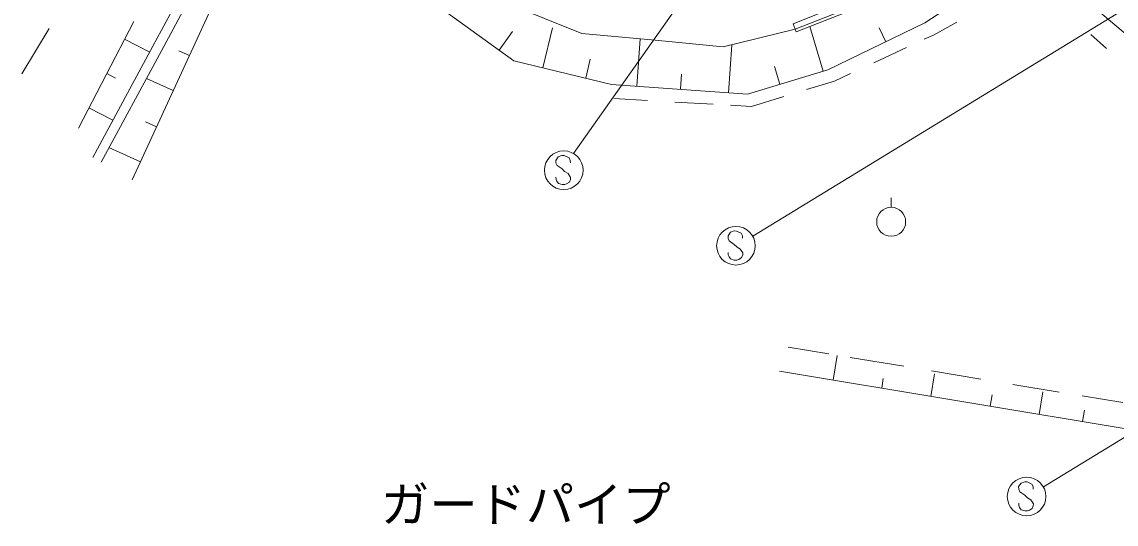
# Model space of a CAD drawing. Units: millimetres, scale not verified. Extents: x 40000 to 680000, y 20000 to 380000.
# Drawn here: x 431245 to 487912, y 244560 to 270548 of the extents above; entities that cross this region are included whole.
import ezdxf
from ezdxf.enums import TextEntityAlignment as Align

# ---------------------------------------------------------------- set-up
doc = ezdxf.new("R2010")
doc.units = ezdxf.units.MM
doc.header["$LTSCALE"] = 1000
doc.linetypes.add('CHAIN', pattern=[18.5, 12, -1.5, 3.5, -1.5])
for name, color, linetype, lineweight in [('M-BGD', 7, 'Continuous', 13), ('M-BMK', 2, 'CHAIN', 13), ('M-STR-STR3', 7, 'Continuous', 13), ('M-STR-STRC', 7, 'Continuous', 13)]:
    doc.layers.add(name, color=color, linetype=linetype, lineweight=lineweight)
doc.styles.add('ＭＳ ゴシック', font='')
doc.styles.get('ＭＳ ゴシック').set_extended_font_data('MS Gothic')

msp = doc.modelspace()

# ---------------------------------------------------------------- linework, layer by layer
at = {"layer": 'M-BGD'}
for p, q in [((440547, 273967), (438035, 269288)), ((440980, 273715), (438475, 269050)), ((484270, 273412), (488926, 269483)), ((478007, 270504), (481183, 272580)), ((436955, 262375), (441131, 271435)), ((456372, 271500), (460241, 269954)), ((473786, 271475), (471185, 270449)), ((453009, 271211), (456726, 268531)), ((473896, 271196), (471295, 270170)), ((473957, 271059), (471350, 270030)), ((434177, 265050), (437037, 270574)), ((471350, 270030), (471185, 270449)), ((472051, 270307), (472747, 268002)), ((472976, 268071), (478007, 270504)), ((478447, 269868), (479656, 270529)), ((432651, 270199), (431245, 267869)), ((456654, 270057), (455955, 269087)), ((458724, 270238), (458223, 268171)), ((460241, 269954), (464036, 269607)), ((471295, 270170), (467565, 269251)), ((475637, 270241), (475983, 269525)), ((477974, 269648), (478447, 269868)), ((486609, 269900), (487406, 269177)), ((438035, 269288), (434911, 263533)), ((437866, 268974), (436559, 269650)), ((463259, 269678), (463085, 267221)), ((464036, 269607), (467565, 269251)), ((468014, 269362), (467839, 266884)), ((475361, 268433), (477054, 269220)), ((438475, 269050), (435350, 263295)), ((439920, 268809), (439381, 269049)), ((460677, 268612), (460442, 267636)), ((456726, 268531), (461786, 267313)), ((468817, 266815), (472976, 268071)), ((470218, 268246), (470497, 267322)), ((435640, 267874), (436085, 267644)), ((437694, 267611), (439083, 266992)), ((465410, 267840), (465355, 267060)), ((471881, 267044), (473328, 267488)), ((473328, 267488), (474164, 267877)), ((461786, 267313), (468817, 266815)), ((463646, 266481), (461893, 266583)), ((467036, 266285), (465057, 266399)), ((469033, 266169), (470702, 266681)), ((434720, 266098), (435956, 265458)), ((469033, 266169), (467940, 266232)), ((438221, 265121), (437642, 265383)), ((435755, 264041), (437383, 263305)), ((476267, 260950), (476268, 261450)), ((470928, 253716), (473031, 253368)), ((473472, 253277), (473264, 252009)), ((474141, 253184), (476910, 252726)), ((470480, 252471), (491082, 249050)), ((478510, 252340), (478314, 251170)), ((478353, 252487), (480907, 252065)), ((475856, 252100), (475772, 251592)), ((482562, 251791), (484963, 251394)), ((481484, 251257), (481385, 250660)), ((484119, 251409), (483923, 250239)), ((486162, 251195), (488267, 250847)), ((486271, 250454), (486173, 249865))]:
    msp.add_line(p, q, dxfattribs=at)
msp.add_circle((476262, 260204), 750, dxfattribs=at)
at = {"layer": 'M-BMK'}
msp.add_open_spline([(469288, 292524), (469615, 292338), (469942, 292151), (470266, 291958), (470390, 291885), (470514, 291810), (470638, 291735), (470761, 291660), (470885, 291585), (471009, 291510), (471037, 291493), (471066, 291475), (471095, 291458), (471123, 291440), (471152, 291423), (471181, 291405), (471209, 291388), (471238, 291370), (471266, 291353), (471567, 291169), (471868, 290985), (472167, 290799), (472552, 290560), (472936, 290319), (473319, 290077), (475756, 288537), (478154, 286939), (480565, 285358), (482928, 283809), (485304, 282277), (487598, 280633), (490722, 278395), (493696, 275950), (496682, 273522), (499248, 271435), (501823, 269361), (504279, 267153), (506598, 265070), (508811, 262867), (511070, 260713), (513380, 258510), (515736, 256357), (518010, 254120), (520484, 251684), (522859, 249148), (525235, 246612)], degree=3, knots=[0, 0, 0, 0, 1, 1, 1, 2, 2, 2, 3, 3, 3, 4, 4, 4, 5, 5, 5, 6, 6, 6, 7, 7, 7, 8, 8, 8, 9, 9, 9, 10, 10, 10, 11, 11, 11, 12, 12, 12, 13, 13, 13, 14, 14, 14, 15, 15, 15, 15], dxfattribs=at)
at = {"layer": 'M-STR-STRC'}
for p, q in [((474103, 283981), (459810, 263736)), ((490331, 272443), (469095, 259459)), ((459019, 263565), (458896, 263380)), ((459210, 263633), (459019, 263565)), ((459331, 263631), (459210, 263633)), ((459583, 263515), (459331, 263631)), ((459647, 263384), (459583, 263515)), ((458896, 263380), (458900, 263248)), ((458900, 263248), (458965, 263120)), ((458965, 263120), (459222, 262940)), ((459222, 262940), (459352, 262810)), ((459648, 263255), (459647, 263384)), ((458908, 262400), (458904, 262521)), ((458948, 262298), (458908, 262400)), ((459352, 262810), (459532, 262695)), ((459532, 262695), (459660, 262496)), ((459656, 262386), (459596, 262254)), ((459660, 262496), (459656, 262386)), ((459033, 262188), (458948, 262298)), ((459221, 262129), (459033, 262188)), ((459355, 262130), (459221, 262129)), ((459455, 262160), (459355, 262130)), ((459596, 262254), (459455, 262160)), ((467935, 259661), (467813, 259475)), ((468127, 259728), (467935, 259661)), ((468248, 259727), (468127, 259728)), ((468499, 259610), (468248, 259727)), ((468564, 259479), (468499, 259610)), ((467813, 259475), (467817, 259344)), ((467817, 259344), (467881, 259215)), ((467881, 259215), (468138, 259036)), ((468138, 259036), (468268, 258905)), ((468565, 259350), (468564, 259479)), ((505382, 259466), (484145, 246482)), ((467824, 258496), (467820, 258617)), ((467865, 258393), (467824, 258496)), ((468268, 258905), (468448, 258791)), ((468448, 258791), (468577, 258592)), ((468572, 258481), (468513, 258349)), ((468577, 258592), (468572, 258481)), ((467950, 258284), (467865, 258393)), ((468137, 258225), (467950, 258284)), ((468272, 258226), (468137, 258225)), ((468371, 258256), (468272, 258226)), ((468513, 258349), (468371, 258256)), ((482986, 246683), (482863, 246498)), ((483177, 246751), (482986, 246683)), ((483298, 246749), (483177, 246751)), ((483550, 246633), (483298, 246749)), ((483614, 246502), (483550, 246633)), ((483615, 246373), (483614, 246502)), ((482863, 246498), (482867, 246366)), ((482867, 246366), (482931, 246238)), ((482931, 246238), (483188, 246058)), ((483188, 246058), (483319, 245928)), ((482875, 245518), (482871, 245639)), ((482915, 245416), (482875, 245518)), ((483000, 245306), (482915, 245416)), ((483319, 245928), (483499, 245813)), ((483563, 245372), (483422, 245278)), ((483499, 245813), (483627, 245614)), ((483623, 245504), (483563, 245372)), ((483627, 245614), (483623, 245504)), ((483188, 245247), (483000, 245306)), ((483322, 245248), (483188, 245247)), ((483422, 245278), (483322, 245248))]:
    msp.add_line(p, q, dxfattribs=at)
for centre in [(459308, 262871), (468225, 258966), (483275, 245989)]:
    msp.add_circle(centre, 1000, dxfattribs=at)

# ---------------------------------------------------------------- texts
at = {"layer": 'M-STR-STR3', "style": 'ＭＳ ゴシック'}
msp.add_text('ガードパイプ', height=1833, rotation=359.98, dxfattribs=at).set_placement((449840, 244120), align=Align.BOTTOM_LEFT)

doc.saveas('drawing.dxf')
